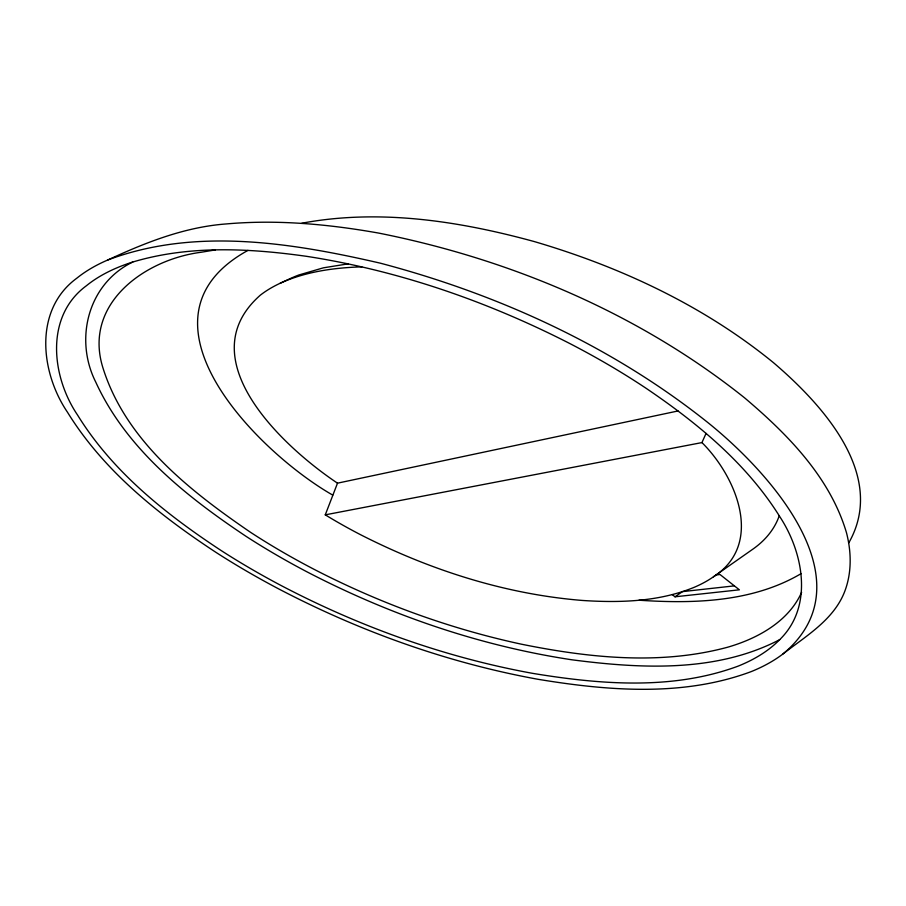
<?xml version="1.0" encoding="UTF-8"?>
<svg xmlns="http://www.w3.org/2000/svg" width="906" height="906" viewBox="0 0 906 906"><rect width="100%" height="100%" fill="white"/><g stroke="black" fill="none" stroke-linecap="round" stroke-linejoin="round"><path stroke-width="1.36" d="M779.251 515.752C775.445 526.85 768.22 536.567 759.33 544.144A116.251 67.112 0 0 1 752.682 549.285L713.452 576.794A107.542 62.084 0 0 1 694.653 587.122C659.262 601.777 619.964 602.954 582.241 600.44C504.812 594.177 429.467 569.817 360.475 534.665A594.279 343.102 0 0 1 325.265 514.846L337.508 483.17L678.096 410.95M706.057 433.396L701.946 442.581L325.265 514.846M801.617 592.32C788.514 621.675 757.371 638.594 727.756 647.19C660.327 665.434 589.002 657.869 521.46 644.2C449.387 628.662 379.535 603.136 314.054 569.308A792.127 457.326 0 0 1 250.486 532.275C190.067 490.984 126.319 441.245 103.227 368.787C82.321 304.348 144.133 259.614 201.166 252.253L215.356 249.909M848.741 542.92C887.518 475.118 821.968 404.121 773.475 362.683C703.645 305.684 620.429 266.851 534.302 241.574C459.127 220.985 379.308 208.686 301.857 223.216M779.692 639.659C813.633 606.658 803.429 552.83 779.964 516.93C746.85 463.702 697.439 423.057 646.069 388.266A859.205 496.058 0 0 0 569.557 343.408C487.066 301.268 398.323 270.509 306.647 256.341C249.139 248.233 189.082 245.141 132.786 262.015A142.435 82.231 0 0 0 116.059 268.21A136.421 78.765 0 0 0 86.33 285.798C44.711 316.432 51.506 376.647 77.599 415.107C112.571 471.845 166.013 514.291 221.041 550.474A860.19 496.624 0 0 0 282.208 586.103C360.792 627.145 445.254 657.439 532.558 673.339C600.282 684.506 672.49 690.429 738.141 666.125A136.421 78.765 0 0 0 768.809 649.206A142.355 82.186 0 0 0 779.692 639.659C716.114 672.784 640.904 668.741 571.913 659.795C479.376 645.797 389.705 614.868 306.772 571.731A828.424 478.289 0 0 1 246.217 536.443C186.443 496.579 126.432 449.048 95.809 382.207C74.066 339.206 88.018 283.68 132.786 262.015M782.999 653.928C870.19 581.459 768.186 470.565 706.646 421.596C611.176 345.741 497.892 294.201 380.395 263.193C292.015 242.808 195.368 227.1 107.984 259.909A141.381 81.631 0 0 0 76.874 278.153C33.533 309.784 40.396 372.366 67.52 412.287C103.68 470.961 158.935 514.868 215.843 552.286A888.877 513.192 0 0 0 279.025 589.081C360.294 631.527 447.643 662.841 537.926 679.274C608.186 690.859 683.135 696.986 751.187 671.618A141.381 81.619 0 0 0 783.01 653.928C806.51 635.57 835.389 618.957 845.604 589.025C851.855 570.871 851.221 551.142 846.487 532.728C830.032 477.247 787.676 434.325 744.619 397.87C638.934 313.499 510.814 259.354 378.651 233.08C328.436 224.156 277.191 219.433 226.251 223.941C184.564 227.021 145.526 242.525 107.984 259.909M713.452 576.794C764.653 543.793 736.17 476.488 701.946 442.581M672.241 594.63L675.027 596.794L682.433 591.629L734.381 585.865M801.187 573.589C752.682 602.252 693.736 603.86 639.002 600.214M247.938 250.396C124.19 318.538 258.289 452.604 332.729 495.095M337.508 483.17C283.544 447.156 188.04 358.878 260.305 295.186A112.774 65.107 0 0 1 280.192 283.238L289.694 278.822A116.251 67.112 0 0 1 298.787 275.005L323.442 267.814L348.221 263.85M280.192 283.238C305.718 271.596 334.02 267.734 361.834 266.851M715.944 574.982L719.998 574.506L739.375 589.817L675.027 596.794"/></g></svg>
